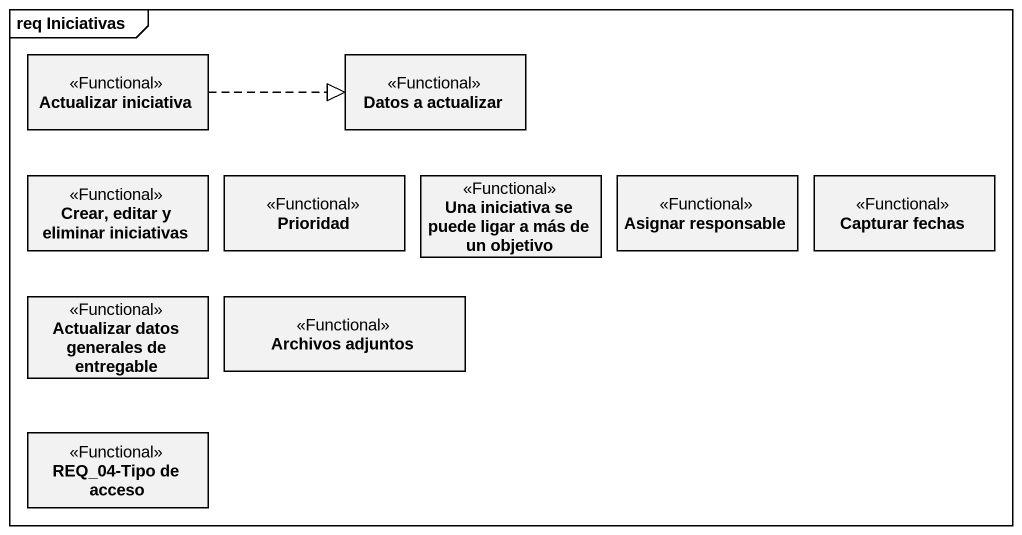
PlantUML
@startuml
mainframe req Iniciativas
hide circle
hide empty members
class "Actualizar iniciativa" as Actualizar_iniciativa <<Functional>>
class "Datos a actualizar" as Datos_a_actualizar <<Functional>>
class "Crear, editar y eliminar iniciativas" as Crear_editar_y_eliminar <<Functional>>
class Prioridad <<Functional>>
class "Una iniciativa se puede ligar a más de un objetivo" as Una_iniciativa_se_puede <<Functional>>
class "Asignar responsable" as Asignar_responsable <<Functional>>
class "Capturar fechas" as Capturar_fechas <<Functional>>
class "Actualizar datos generales de entregable" as Actualizar_datos_generales <<Functional>>
class "Archivos adjuntos" as Archivos_adjuntos <<Functional>>
class "REQ_04-Tipo de acceso" as REQ_04_Tipo_de_acceso <<Functional>>
Actualizar_iniciativa .right.|> Datos_a_actualizar
@enduml
